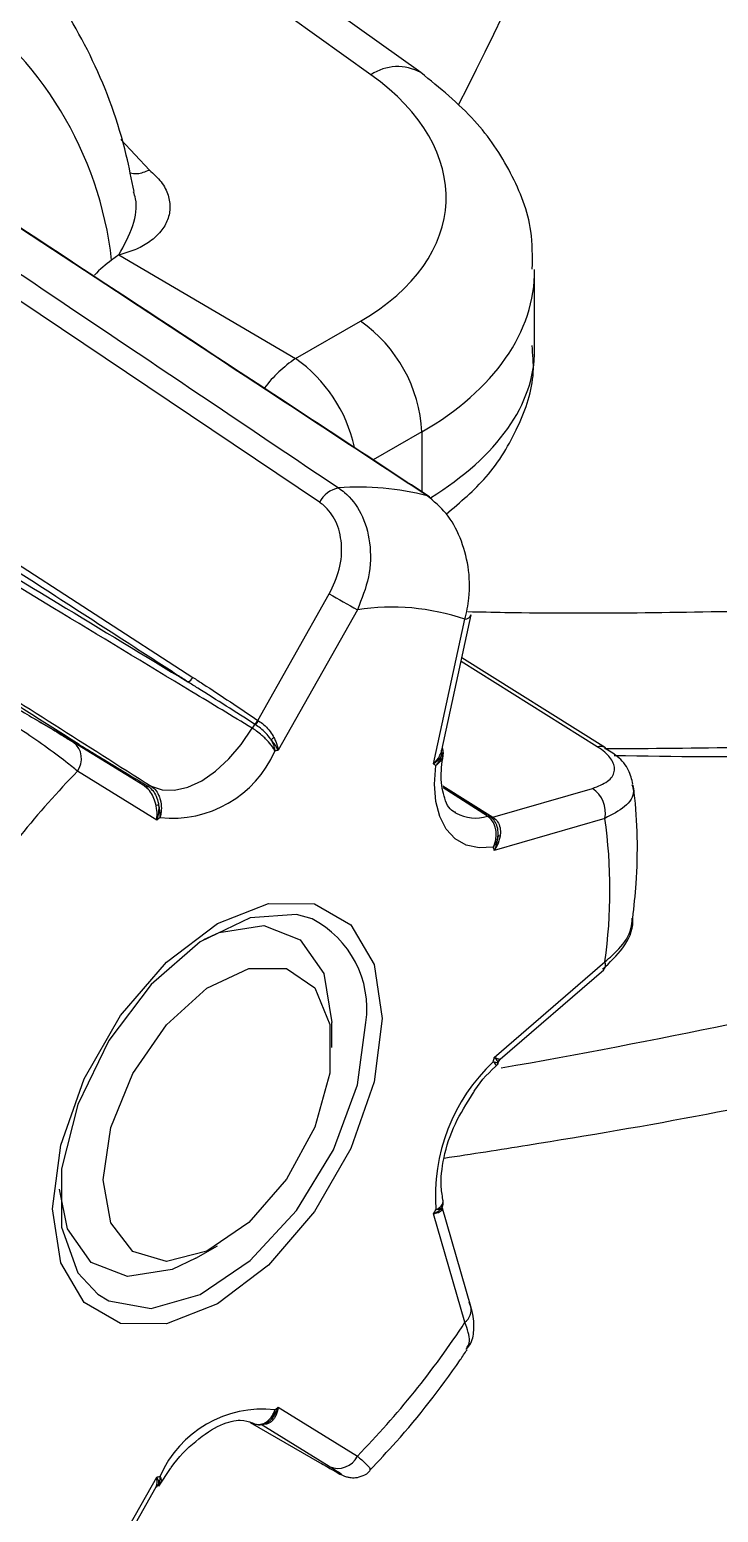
# Model space of a CAD drawing. Extents: x 7 to 113, y 1 to 87.
# Drawn here: x 86.28 to 86.727, y 3.3 to 4.262 of the extents above; entities that cross this region are included whole.
import ezdxf

# ---------------------------------------------------------------- set-up
doc = ezdxf.new("R2010")
doc.units = 0
doc.header["$MEASUREMENT"] = 0
doc.layers.add('OBJECT', color=7, linetype='CONTINUOUS')

msp = doc.modelspace()

# ---------------------------------------------------------------- linework, layer by layer
at = {"layer": 'OBJECT'}
for p, q in [((86.5015, 4.23289), (86.26034, 4.40548)), ((86.53383, 4.23427), (86.30183, 4.40031)), ((86.33917, 4.19083), (86.35778, 4.17105)), ((86.46811, 3.95545), (86.15273, 4.16736)), ((86.33792, 4.11594), (86.33327, 4.11257)), ((86.33792, 4.11594), (86.45257, 4.04865)), ((86.60771, 4.05428), (86.60771, 4.10587)), ((86.45257, 4.04865), (86.49465, 4.07294)), ((86.10504, 4.02365), (86.38603, 3.84177)), ((86.53449, 4.00104), (86.50302, 3.98288)), ((86.53449, 4.00104), (86.53449, 3.96217)), ((86.42821, 3.81384), (86.4745, 3.89591)), ((86.49274, 3.88569), (86.44136, 3.79459)), ((86.54212, 3.78558), (86.56251, 3.87945)), ((86.54749, 3.79459), (86.56656, 3.88239)), ((86.64831, 3.79675), (86.55999, 3.85211)), ((86.65361, 3.79607), (86.56049, 3.85444)), ((86.28255, 3.81534), (86.31225, 3.79814)), ((86.42645, 3.81113), (86.42593, 3.81146)), ((86.42821, 3.81384), (86.42859, 3.81358)), ((86.30841, 3.79973), (86.30815, 3.79988)), ((86.35471, 3.77109), (86.30841, 3.79973)), ((86.65365, 3.79613), (86.65344, 3.79625)), ((86.36251, 3.74907), (86.31113, 3.78085)), ((86.35484, 3.77101), (86.35471, 3.77109)), ((86.35645, 3.77135), (86.35697, 3.77103)), ((86.54808, 3.77129), (86.58062, 3.75103)), ((86.55987, 3.76362), (86.5481, 3.77119)), ((86.57711, 3.7516), (86.54827, 3.77012)), ((86.5652, 3.76019), (86.55987, 3.76362)), ((86.58062, 3.75103), (86.64528, 3.76974)), ((86.55599, 3.75417), (86.55674, 3.75371)), ((86.57694, 3.75263), (86.5652, 3.76019)), ((86.58062, 3.75103), (86.58098, 3.75079)), ((86.65332, 3.75025), (86.58155, 3.72948)), ((86.58155, 3.59512), (86.65332, 3.65722)), ((86.58542, 3.59394), (86.65252, 3.652)), ((86.47618, 3.60147), (86.47618, 3.6178)), ((86.58529, 3.59399), (86.58529, 3.59409)), ((86.56251, 3.42317), (86.54212, 3.49351)), ((86.56631, 3.43347), (86.54761, 3.49798)), ((86.3878, 3.46472), (86.40194, 3.47288)), ((86.44136, 3.36816), (86.49274, 3.33638)), ((86.4231, 3.35821), (86.46811, 3.3323)), ((86.4745, 3.32959), (86.43034, 3.3569)), ((86.31113, 3.23153), (86.36251, 3.32264)), ((86.36385, 3.31676), (86.37154, 3.32834)), ((86.31358, 3.23029), (86.36211, 3.31634))]:
    msp.add_line(p, q, dxfattribs=at)
at = {"layer": 'OBJECT', "flags": 128}
for points in [[(86.53802, 3.95954), (86.5392, 3.95906), (86.53943, 3.95892)], [(86.35902, 3.7711), (86.36607, 3.76869), (86.37407, 3.76849), (86.38272, 3.77052), (86.3917, 3.77471), (86.40067, 3.78089), (86.40932, 3.78884), (86.41732, 3.79827), (86.42438, 3.80883)], [(86.31225, 3.79814), (86.31183, 3.79783), (86.31166, 3.79771)], [(86.58086, 3.7315), (86.57167, 3.73109), (86.56336, 3.73296), (86.55619, 3.73707), (86.55038, 3.74328), (86.54611, 3.75141), (86.54351, 3.7612), (86.54266, 3.77235), (86.54359, 3.78452)], [(86.50886, 3.62034), (86.50362, 3.57916), (86.48844, 3.53597), (86.46478, 3.495), (86.43497, 3.46026), (86.40193, 3.43514), (86.36889, 3.42211), (86.33908, 3.42244), (86.31543, 3.4361), (86.30024, 3.46175), (86.29501, 3.49689), (86.30024, 3.53806), (86.31543, 3.58125), (86.33908, 3.62222), (86.36889, 3.65697), (86.40193, 3.68208), (86.43497, 3.69511), (86.46478, 3.69478), (86.48844, 3.68112), (86.50362, 3.65547), (86.50886, 3.62034)], [(86.46327, 3.68504), (86.45321, 3.68791), (86.42323, 3.68579), (86.39062, 3.67008), (86.35889, 3.64249), (86.33149, 3.606), (86.31139, 3.56457), (86.30076, 3.52269), (86.30076, 3.48489), (86.31139, 3.45528), (86.3243, 3.44139)], [(86.39313, 3.67174), (86.40314, 3.67615), (86.43198, 3.68068), (86.4555, 3.67147), (86.47085, 3.64963), (86.47618, 3.6178)], [(86.32769, 3.51575), (86.3327, 3.54962), (86.34706, 3.5847), (86.36884, 3.61626), (86.39508, 3.64003), (86.42225, 3.65281), (86.44668, 3.65286), (86.46506, 3.64019), (86.47491, 3.6165), (86.47491, 3.58499), (86.46506, 3.54992), (86.44668, 3.51602), (86.42225, 3.48788), (86.39508, 3.46929), (86.36884, 3.46276), (86.34706, 3.46918), (86.3327, 3.48767), (86.32769, 3.51575)], [(86.3243, 3.44139), (86.33149, 3.43706), (86.35889, 3.43221), (86.39062, 3.44125), (86.42323, 3.4632), (86.45321, 3.49568), (86.47729, 3.53518), (86.49286, 3.57741), (86.49825, 3.6178)], [(86.3878, 3.46472), (86.37244, 3.4574), (86.3436, 3.45287), (86.32008, 3.46208), (86.30473, 3.48392), (86.29956, 3.50966)]]:
    msp.add_lwpolyline(points, dxfattribs=at)
at = {"layer": 'OBJECT'}
for centre, radius, start, end in [((84.11408, 5.46175), 2.74458, 332.95558, 341.41196), ((86.09685, 4.08608), 0.23789, 6.39418, 56.18084), ((86.51879, 4.20731), 0.03088, 60.88089, 124.05885), ((86.44163, 3.99658), 0.09296, 2.75233, 55.22639), ((86.50116, 3.97678), 0.08675, 124.06243, 142.44497), ((86.39833, 3.97117), 0.09457, 12.22662, 55.00717), ((86.49438, 3.79548), 0.16977, 75.10321, 94.67771), ((86.48406, 3.94697), 0.01807, 101.25547, 151.98182), ((86.89232, 4.61959), 0.83563, 239.99979, 241.4334), ((86.51498, 3.7412), 0.14619, 71.02899, 98.75217), ((86.56222, 3.88412), 0.00468, 273.59057, 338.32601), ((86.38008, 3.84512), 0.00683, 292.95238, 330.6028), ((86.4312, 3.80478), 0.00794, 126.78765, 149.2528), ((86.42155, 3.81795), 0.00783, 304.00278, 328.32236), ((86.42161, 3.81753), 0.00802, 307.06856, 330.51012), ((86.44516, 3.79406), 0.01094, 127.18406, 139.47382), ((86.29999, 3.78888), 0.01373, 324.19633, 52.176), ((86.37264, 3.82308), 0.07269, 263.70206, 336.29256), ((86.49757, 3.62462), 0.17902, 108.2988, 109.02955), ((86.54994, 3.79275), 0.0029, 173.65929, 210.52187), ((86.65025, 3.79005), 0.00697, 62.79167, 106.15975), ((86.49139, 3.71336), 0.08825, 53.73625, 54.91121), ((86.72578, 3.37608), 0.57946, 135.69133, 146.71945), ((86.35534, 3.77314), 0.0021, 247.66072, 301.82746), ((86.35589, 3.77305), 0.0023, 242.88191, 298.19765), ((86.35807, 3.76896), 0.00234, 66.14778, 118.0019), ((86.63439, 3.75384), 0.01927, 349.24856, 55.59084), ((86.36933, 3.72851), 0.03098, 100.31867, 103.54014), ((86.56947, 3.77718), 0.02669, 241.5147, 286.63067), ((86.57088, 3.49616), 0.3277, 128.99747, 129.4858), ((86.57768, 3.74973), 0.00196, 47.7762, 106.77125), ((86.57998, 3.7533), 0.00237, 240.6353, 285.61648), ((86.58032, 3.75265), 0.00198, 228.21286, 289.6772), ((86.31811, 3.70373), 0.33842, 352.09973, 7.90027), ((86.58624, 3.74236), 0.00381, 233.3871, 255.52814), ((86.43939, 3.6819), 0.14991, 18.50571, 19.32283), ((86.43329, 3.62672), 0.06557, 352.17871, 62.79392), ((86.64891, 3.65523), 0.00483, 316.34145, 24.25911), ((86.66323, 3.50509), 0.11996, 133.36553, 184.22305), ((86.21543, 3.68352), 0.37664, 345.98446, 346.42658), ((86.58876, 3.59038), 0.00501, 133.90165, 163.106), ((86.14369, 3.70805), 0.45253, 331.69845, 332.09359), ((86.55115, 3.4959), 0.00412, 154.25747, 186.2532), ((86.55607, 3.4314), 0.01045, 308.04532, 11.44585), ((86.07807, 3.74116), 0.57948, 315.69161, 326.71917), ((86.22902, 3.62588), 0.33393, 309.00582, 309.48506), ((86.43122, 3.29414), 0.07269, 83.7016, 156.29302), ((86.43822, 3.35777), 0.00271, 83.19283, 120.66598), ((86.48011, 3.34241), 0.014, 246.38401, 334.45867), ((86.30524, 3.49579), 0.18238, 288.29985, 289.01711), ((86.36581, 3.31407), 0.00436, 117.74271, 148.91517)]:
    msp.add_arc(centre, radius, start, end, dxfattribs=at)
for centre, major_axis, ratio, start_param, end_param in [((86.3603, 4.15999), (0.18989, -0.01072), 0.611383, 5.532292, 7.050729), ((86.33835, 4.06675), (0.02998, 0.05198), 0.579229, 0.903132, 1.175473), ((86.35771, 4.11258), (0.24992, -0.01056), 0.603442, 5.523269, 6.312822), ((86.35771, 4.04757), (0.24994, 0.00962), 0.549881, 5.509167, 6.262024), ((84.96837, 5.23851), (3.50476, -0.83636), 0.337357, 5.294426, 5.370705), ((82.56337, 5.74384), (5.44687, -1.29982), 0.337357, 5.620083, 5.701952)]:
    msp.add_ellipse(centre, major_axis=major_axis, ratio=ratio, start_param=start_param, end_param=end_param, dxfattribs=at)
for points, knots in [([(86.3478, 4.15704), (86.34622, 4.16497), (86.34022, 4.19518), (86.32269, 4.24306), (86.29113, 4.29542), (86.26182, 4.32913), (86.24203, 4.3423), (86.23819, 4.34485)], [0, 0, 0, 0, 0.100724, 0.383813, 0.663284, 0.934608, 1, 1, 1, 1]), ([(86.60619, 4.10677), (86.60628, 4.11502), (86.60652, 4.13658), (86.59322, 4.16987), (86.56974, 4.20524), (86.54617, 4.22429), (86.53383, 4.23427)], [0, 0, 0, 0, 0.16549, 0.43233, 0.702709, 1, 1, 1, 1]), ([(86.16223, 4.1787), (86.16819, 4.17469), (86.20129, 4.15245), (86.30741, 4.08113), (86.40753, 4.01378), (86.48053, 3.96468)], [0, 0, 0, 0, 0.056183, 0.311886, 1, 1, 1, 1]), ([(86.53802, 3.95954), (86.53106, 3.96412), (86.49629, 3.98701), (86.38749, 4.05861), (86.28563, 4.12559), (86.2116, 4.17428)], [0, 0, 0, 0, 0.0639251, 0.319628, 1, 1, 1, 1]), ([(86.53942, 3.95892), (86.50821, 3.97947), (86.39954, 4.05102), (86.29085, 4.1225), (86.21337, 4.17345)], [0, 0, 0, 0, 0.287192, 1, 1, 1, 1]), ([(86.35778, 4.17105), (86.36053, 4.16853), (86.36604, 4.16346), (86.37032, 4.15484), (86.37166, 4.14612), (86.36967, 4.13782), (86.36491, 4.13024), (86.35766, 4.12398), (86.34865, 4.11895), (86.34148, 4.11694), (86.33792, 4.11594)], [0, 0, 0, 0, 0.134539, 0.269903, 0.400285, 0.530276, 0.653313, 0.775196, 0.888139, 1, 1, 1, 1]), ([(86.3452, 4.1693), (86.34674, 4.16899), (86.35047, 4.16823), (86.35508, 4.17001), (86.35778, 4.17105)], [0, 0, 0, 0, 0.412698, 1, 1, 1, 1]), ([(86.33792, 4.11594), (86.34136, 4.1222), (86.34785, 4.13404), (86.35015, 4.14875), (86.34798, 4.15547), (86.34749, 4.15696)], [0, 0, 0, 0, 0.467175, 0.882115, 1, 1, 1, 1]), ([(86.55041, 3.94777), (86.5595, 3.95548), (86.57888, 3.97194), (86.59764, 4.00341), (86.6082, 4.03335), (86.60655, 4.05133), (86.60601, 4.05714)], [0, 0, 0, 0, 0.26895, 0.573873, 0.862448, 1, 1, 1, 1]), ([(86.38274, 3.83883), (86.38045, 3.84031), (86.36902, 3.84772), (86.32099, 3.87882), (86.22959, 3.93797), (86.14731, 3.99116), (86.10164, 4.02068)], [0, 0, 0, 0, 0.024416, 0.122079, 0.512732, 1, 1, 1, 1]), ([(86.17269, 3.96594), (86.2146, 3.94062), (86.28468, 3.89828), (86.35463, 3.85587), (86.38274, 3.83883)], [0, 0, 0, 0, 0.598184, 1, 1, 1, 1]), ([(86.42438, 3.80883), (86.41139, 3.81669), (86.36836, 3.84272), (86.28343, 3.89403), (86.21138, 3.93741), (86.16943, 3.96266)], [0, 0, 0, 0, 0.153014, 0.506934, 1, 1, 1, 1]), ([(86.4745, 3.89591), (86.47696, 3.9012), (86.48189, 3.91176), (86.48319, 3.92863), (86.47953, 3.94319), (86.47338, 3.9516), (86.46906, 3.95476), (86.46811, 3.95545)], [0, 0, 0, 0, 0.2449664, 0.4903757, 0.723034, 0.9389258, 1, 1, 1, 1]), ([(86.48053, 3.96468), (86.48181, 3.96376), (86.4876, 3.95956), (86.49605, 3.94843), (86.50171, 3.92913), (86.50116, 3.90675), (86.49554, 3.89268), (86.49274, 3.88569)], [0, 0, 0, 0, 0.062062, 0.280897, 0.514815, 0.758817, 1, 1, 1, 1]), ([(86.56251, 3.87945), (86.56353, 3.88399), (86.56599, 3.89493), (86.5653, 3.91348), (86.56004, 3.93255), (86.55085, 3.94905), (86.54231, 3.95604), (86.53802, 3.95954)], [0, 0, 0, 0, 0.156464, 0.377208, 0.586934, 0.792745, 1, 1, 1, 1]), ([(86.31225, 3.79814), (86.28483, 3.81557), (86.2281, 3.85164), (86.15992, 3.89507), (86.11917, 3.92107), (86.10767, 3.92841)], [0, 0, 0, 0, 0.401816, 0.831188, 1, 1, 1, 1]), ([(86.11093, 3.92888), (86.12242, 3.92156), (86.16314, 3.8956), (86.24579, 3.84299), (86.31705, 3.79775), (86.35902, 3.7711)], [0, 0, 0, 0, 0.139146, 0.493066, 1, 1, 1, 1]), ([(86.75952, 3.88489), (86.70263, 3.88381), (86.63782, 3.88259), (86.57231, 3.88407), (86.5643, 3.88426)], [0, 0, 0, 0, 0.8777589, 1, 1, 1, 1]), ([(86.38603, 3.84177), (86.38815, 3.84039), (86.4023, 3.83121), (86.41631, 3.82182), (86.42821, 3.81384)], [0, 0, 0, 0, 0.150182, 1, 1, 1, 1]), ([(86.25423, 3.83198), (86.258, 3.82979), (86.26554, 3.82541), (86.27846, 3.81779), (86.29102, 3.8103), (86.3013, 3.80409), (86.30614, 3.80112), (86.30815, 3.79988)], [0, 0, 0, 0, 0.20417, 0.408136, 0.617899, 0.840883, 1, 1, 1, 1]), ([(86.42593, 3.81146), (86.41372, 3.81925), (86.39935, 3.82841), (86.38491, 3.83747), (86.38274, 3.83883)], [0, 0, 0, 0, 0.849807, 1, 1, 1, 1]), ([(86.31113, 3.78085), (86.30876, 3.78283), (86.30304, 3.7876), (86.29033, 3.79697), (86.27443, 3.80786), (86.2578, 3.81861), (86.24789, 3.82454), (86.24292, 3.82752)], [0, 0, 0, 0, 0.156463, 0.377209, 0.586936, 0.792745, 1, 1, 1, 1]), ([(86.43684, 3.80117), (86.43668, 3.8014), (86.43564, 3.80291), (86.43338, 3.80558), (86.42986, 3.80886), (86.42758, 3.81038), (86.42645, 3.81113)], [0, 0, 0, 0, 0.06122, 0.387743, 0.695896, 1, 1, 1, 1]), ([(86.42859, 3.81358), (86.42973, 3.81279), (86.43204, 3.8112), (86.43545, 3.80763), (86.43751, 3.80471), (86.4384, 3.80304), (86.43854, 3.80277)], [0, 0, 0, 0, 0.302402, 0.609804, 0.937989, 1, 1, 1, 1]), ([(86.4392, 3.79386), (86.43918, 3.79389), (86.43916, 3.79393), (86.43913, 3.794), (86.43909, 3.79409), (86.43897, 3.79433), (86.43871, 3.79485), (86.43807, 3.79599), (86.43645, 3.79836), (86.43385, 3.80132), (86.43049, 3.80444), (86.42741, 3.80691), (86.42532, 3.80824), (86.42438, 3.80883)], [0, 0, 0, 0, 0.007071, 0.008539, 0.013728, 0.028142, 0.057808, 0.119655, 0.255241, 0.503835, 0.641028, 0.838402, 1, 1, 1, 1]), ([(86.43684, 3.80117), (86.43722, 3.80037), (86.43804, 3.79867), (86.4387, 3.79658), (86.43901, 3.79514), (86.43912, 3.79448), (86.43916, 3.79417), (86.43918, 3.79404), (86.43919, 3.79395), (86.43919, 3.7939), (86.4392, 3.79386)], [0, 0, 0, 0, 0.3151599, 0.6740687, 0.8412441, 0.9224108, 0.962056, 0.9771339, 0.9810629, 1, 1, 1, 1]), ([(86.44136, 3.79459), (86.44134, 3.79462), (86.44065, 3.79598), (86.43929, 3.79815), (86.43742, 3.80045), (86.43684, 3.80117)], [0, 0, 0, 0, 0.018359, 0.694179, 1, 1, 1, 1]), ([(86.43854, 3.80277), (86.43896, 3.8019), (86.44031, 3.79912), (86.44107, 3.79637), (86.44135, 3.79463), (86.44136, 3.79459)], [0, 0, 0, 0, 0.306096, 0.981678, 1, 1, 1, 1]), ([(86.31225, 3.79814), (86.31445, 3.79681), (86.32543, 3.79015), (86.34015, 3.78123), (86.35271, 3.77362), (86.35645, 3.77135)], [0, 0, 0, 0, 0.149386, 0.74696, 1, 1, 1, 1]), ([(86.54212, 3.78558), (86.54216, 3.78562), (86.54372, 3.78719), (86.54566, 3.7897), (86.54672, 3.79227), (86.54705, 3.79307)], [0, 0, 0, 0, 0.018311, 0.693918, 1, 1, 1, 1]), ([(86.55658, 3.75411), (86.55628, 3.75419), (86.55289, 3.75506), (86.54946, 3.76114), (86.54615, 3.77592), (86.54785, 3.78774), (86.54862, 3.79309)], [0, 0, 0, 0, 0.0376048, 0.426474, 0.7406582, 1, 1, 1, 1]), ([(86.54705, 3.79307), (86.54714, 3.79332), (86.54734, 3.79384), (86.54737, 3.79435), (86.54738, 3.79461)], [0, 0, 0, 0, 0.473451, 1, 1, 1, 1]), ([(86.54775, 3.7958), (86.54782, 3.79564), (86.54833, 3.79447), (86.54797, 3.79287), (86.54751, 3.79149), (86.54744, 3.79128)], [0, 0, 0, 0, 0.110081, 0.858853, 1, 1, 1, 1]), ([(86.54807, 3.79092), (86.54817, 3.7912), (86.5487, 3.79274), (86.54829, 3.79436), (86.54795, 3.79569)], [0, 0, 0, 0, 0.185538, 1, 1, 1, 1]), ([(86.64528, 3.76974), (86.64887, 3.77111), (86.65606, 3.77387), (86.66033, 3.78048), (86.65878, 3.78779), (86.65345, 3.79337), (86.64924, 3.79614), (86.64831, 3.79675)], [0, 0, 0, 0, 0.244967, 0.490377, 0.723034, 0.938926, 1, 1, 1, 1]), ([(86.67149, 3.77249), (86.67071, 3.77556), (86.66898, 3.7824), (86.66252, 3.79019), (86.65598, 3.79408), (86.65312, 3.79578)], [0, 0, 0, 0, 0.314757, 0.701098, 1, 1, 1, 1]), ([(86.74727, 3.7963), (86.74581, 3.79627), (86.71452, 3.79565), (86.68312, 3.79548), (86.65318, 3.79531)], [0, 0, 0, 0, 0.0467631, 1, 1, 1, 1]), ([(86.54744, 3.79128), (86.54707, 3.79065), (86.5459, 3.78862), (86.54382, 3.78675), (86.54217, 3.78561), (86.54212, 3.78558)], [0, 0, 0, 0, 0.305818, 0.98165, 1, 1, 1, 1]), ([(86.54359, 3.78452), (86.54363, 3.78456), (86.54367, 3.78461), (86.54374, 3.78469), (86.54385, 3.78481), (86.5441, 3.78509), (86.54461, 3.7857), (86.5456, 3.78703), (86.54672, 3.78895), (86.54721, 3.79054), (86.54744, 3.79128)], [0, 0, 0, 0, 0.018932, 0.022846, 0.037917, 0.077571, 0.158723, 0.325929, 0.684843, 1, 1, 1, 1]), ([(86.54805, 3.79092), (86.5478, 3.78991), (86.54738, 3.78822), (86.54575, 3.78636), (86.54468, 3.78537), (86.54413, 3.78493), (86.54387, 3.78473), (86.54375, 3.78464), (86.54368, 3.78458), (86.54363, 3.78455), (86.54359, 3.78452)], [0, 0, 0, 0, 0.442183, 0.73851, 0.873674, 0.938504, 0.97, 0.981357, 0.984558, 1, 1, 1, 1]), ([(86.36208, 3.75863), (86.36201, 3.75894), (86.36157, 3.76088), (86.36041, 3.76432), (86.35801, 3.76847), (86.35589, 3.77017), (86.35484, 3.77101)], [0, 0, 0, 0, 0.062339, 0.390499, 0.69788, 1, 1, 1, 1]), ([(86.35697, 3.77103), (86.358, 3.77021), (86.36006, 3.76857), (86.36234, 3.76458), (86.36339, 3.76121), (86.36373, 3.75929), (86.36378, 3.75899)], [0, 0, 0, 0, 0.3038172, 0.6119628, 0.9384517, 1, 1, 1, 1]), ([(86.35902, 3.7711), (86.35987, 3.77045), (86.36175, 3.769), (86.36369, 3.76587), (86.36519, 3.76168), (86.36569, 3.75751), (86.36539, 3.75404), (86.36506, 3.75233), (86.36487, 3.75155), (86.36477, 3.7512), (86.36473, 3.75104), (86.3647, 3.75094), (86.36468, 3.75088), (86.36467, 3.75083)], [0, 0, 0, 0, 0.161598, 0.358972, 0.496165, 0.744759, 0.880345, 0.942192, 0.971858, 0.986272, 0.991461, 0.992929, 1, 1, 1, 1]), ([(86.6708, 3.7722), (86.67124, 3.77075), (86.67279, 3.76561), (86.66724, 3.75747), (86.65794, 3.75265), (86.65332, 3.75025)], [0, 0, 0, 0, 0.164914, 0.584885, 1, 1, 1, 1]), ([(86.67142, 3.68542), (86.6722, 3.69295), (86.67508, 3.72102), (86.67453, 3.74979), (86.67191, 3.77015), (86.6717, 3.77176)], [0, 0, 0, 0, 0.252467, 0.940768, 1, 1, 1, 1]), ([(86.36251, 3.74907), (86.36251, 3.74912), (86.36279, 3.75118), (86.36285, 3.7544), (86.36226, 3.75762), (86.36208, 3.75863)], [0, 0, 0, 0, 0.018322, 0.693904, 1, 1, 1, 1]), ([(86.36378, 3.75899), (86.36381, 3.75795), (86.36388, 3.75462), (86.36321, 3.75127), (86.36252, 3.74912), (86.36251, 3.74907)], [0, 0, 0, 0, 0.305821, 0.981641, 1, 1, 1, 1]), ([(86.36467, 3.75083), (86.36467, 3.75088), (86.36468, 3.75094), (86.36469, 3.75103), (86.3647, 3.75118), (86.36472, 3.75153), (86.36475, 3.75227), (86.36474, 3.75389), (86.3645, 3.75622), (86.36401, 3.75811), (86.36378, 3.75899)], [0, 0, 0, 0, 0.018937, 0.022866, 0.037944, 0.077589, 0.158756, 0.325931, 0.68484, 1, 1, 1, 1]), ([(86.58086, 3.7315), (86.58088, 3.73155), (86.58091, 3.73161), (86.58095, 3.73171), (86.58102, 3.73186), (86.58118, 3.73221), (86.5815, 3.73298), (86.5821, 3.73466), (86.58287, 3.73809), (86.5828, 3.74223), (86.58159, 3.74639), (86.57982, 3.74951), (86.57795, 3.75095), (86.57711, 3.7516)], [0, 0, 0, 0, 0.007069, 0.008521, 0.013729, 0.028139, 0.057804, 0.119641, 0.255234, 0.503819, 0.641029, 0.838401, 1, 1, 1, 1]), ([(86.58397, 3.7393), (86.58398, 3.7396), (86.58411, 3.74147), (86.5837, 3.74478), (86.58196, 3.74873), (86.57998, 3.75036), (86.57899, 3.75118)], [0, 0, 0, 0, 0.061226, 0.387746, 0.695894, 1, 1, 1, 1]), ([(86.58098, 3.75079), (86.58197, 3.74995), (86.58395, 3.74827), (86.58547, 3.74419), (86.58562, 3.74084), (86.58533, 3.73897), (86.58529, 3.73867)], [0, 0, 0, 0, 0.302395, 0.609791, 0.937977, 1, 1, 1, 1]), ([(86.58397, 3.7393), (86.58381, 3.73845), (86.58349, 3.73664), (86.58258, 3.73441), (86.58174, 3.73287), (86.5813, 3.73216), (86.58108, 3.73183), (86.58099, 3.73169), (86.58093, 3.7316), (86.58089, 3.73155), (86.58086, 3.7315)], [0, 0, 0, 0, 0.315176, 0.674082, 0.84127, 0.922433, 0.962087, 0.977137, 0.981103, 1, 1, 1, 1]), ([(86.58155, 3.72948), (86.58157, 3.72954), (86.58254, 3.73166), (86.58361, 3.73497), (86.58388, 3.73827), (86.58397, 3.7393)], [0, 0, 0, 0, 0.018349, 0.694197, 1, 1, 1, 1]), ([(86.58529, 3.73867), (86.58507, 3.7377), (86.58439, 3.73459), (86.58287, 3.7315), (86.58158, 3.72953), (86.58155, 3.72948)], [0, 0, 0, 0, 0.306082, 0.981699, 1, 1, 1, 1]), ([(86.65183, 3.65243), (86.65648, 3.65679), (86.66594, 3.66566), (86.67187, 3.67825), (86.6714, 3.6851), (86.67134, 3.68591)], [0, 0, 0, 0, 0.4603856, 0.9367548, 1, 1, 1, 1]), ([(86.65332, 3.65722), (86.65645, 3.6599), (86.66399, 3.66638), (86.67049, 3.67637), (86.67084, 3.68322), (86.67096, 3.68547)], [0, 0, 0, 0, 0.3227788, 0.7781723, 1, 1, 1, 1]), ([(86.5489, 3.52974), (86.56698, 3.53253), (86.66303, 3.54733), (86.7704, 3.56692), (86.85735, 3.58839), (86.86929, 3.59134)], [0, 0, 0, 0, 0.166728, 0.885566, 1, 1, 1, 1]), ([(86.56749, 3.57136), (86.56795, 3.57218), (86.57245, 3.58011), (86.57872, 3.58591), (86.58435, 3.59111)], [0, 0, 0, 0, 0.1031728, 1, 1, 1, 1]), ([(86.58086, 3.5923), (86.58089, 3.59229), (86.58093, 3.59228), (86.58099, 3.59226), (86.58108, 3.59224), (86.5813, 3.59218), (86.58174, 3.59207), (86.58258, 3.59187), (86.58349, 3.59173), (86.58381, 3.5918), (86.58397, 3.59183)], [0, 0, 0, 0, 0.0189371, 0.0228625, 0.0379129, 0.0775667, 0.15873, 0.3259173, 0.6848241, 1, 1, 1, 1]), ([(86.5825, 3.58961), (86.58263, 3.58979), (86.58286, 3.59009), (86.58209, 3.59106), (86.5815, 3.59168), (86.58118, 3.59199), (86.58102, 3.59214), (86.58095, 3.59221), (86.58091, 3.59225), (86.58088, 3.59228), (86.58086, 3.5923)], [0, 0, 0, 0, 0.447883, 0.741196, 0.874959, 0.939131, 0.970302, 0.981567, 0.984709, 1, 1, 1, 1]), ([(86.58155, 3.59512), (86.58158, 3.59511), (86.58286, 3.59463), (86.58439, 3.59411), (86.58507, 3.59402), (86.58529, 3.59399)], [0, 0, 0, 0, 0.018337, 0.69393, 1, 1, 1, 1]), ([(86.58397, 3.59183), (86.58388, 3.59207), (86.58361, 3.59282), (86.58254, 3.59409), (86.58157, 3.5951), (86.58155, 3.59512)], [0, 0, 0, 0, 0.305803, 0.981651, 1, 1, 1, 1]), ([(86.58265, 3.58956), (86.58307, 3.59), (86.5837, 3.59066), (86.5839, 3.59155), (86.58397, 3.59184)], [0, 0, 0, 0, 0.660666, 1, 1, 1, 1]), ([(86.58405, 3.59172), (86.58424, 3.59225), (86.58454, 3.5931), (86.58521, 3.59368), (86.58547, 3.5939)], [0, 0, 0, 0, 0.614475, 1, 1, 1, 1]), ([(86.54843, 3.50183), (86.54788, 3.50474), (86.5464, 3.51248), (86.54813, 3.52999), (86.55507, 3.55179), (86.56347, 3.56504), (86.56749, 3.57136)], [0, 0, 0, 0, 0.168178, 0.447419, 0.736192, 1, 1, 1, 1]), ([(86.54359, 3.49626), (86.54363, 3.49627), (86.54368, 3.49629), (86.54375, 3.49633), (86.54387, 3.49638), (86.54413, 3.4965), (86.54468, 3.49677), (86.54576, 3.4974), (86.54748, 3.49884), (86.54853, 3.50091), (86.54822, 3.50253), (86.54811, 3.50311)], [0, 0, 0, 0, 0.011022, 0.013308, 0.02142, 0.043897, 0.090173, 0.186655, 0.398177, 0.785973, 1, 1, 1, 1]), ([(86.54212, 3.49351), (86.54217, 3.49353), (86.54382, 3.4943), (86.5459, 3.49563), (86.54707, 3.4972), (86.54744, 3.49768)], [0, 0, 0, 0, 0.01835, 0.694187, 1, 1, 1, 1]), ([(86.54705, 3.49545), (86.54672, 3.49517), (86.54566, 3.49429), (86.54372, 3.49374), (86.54216, 3.49351), (86.54212, 3.49351)], [0, 0, 0, 0, 0.306082, 0.981669, 1, 1, 1, 1]), ([(86.54744, 3.49768), (86.54721, 3.49745), (86.54672, 3.49696), (86.5456, 3.49656), (86.54461, 3.49637), (86.5441, 3.4963), (86.54385, 3.49628), (86.54374, 3.49627), (86.54367, 3.49626), (86.54363, 3.49626), (86.54359, 3.49626)], [0, 0, 0, 0, 0.315157, 0.67407, 0.84125, 0.922402, 0.962083, 0.977127, 0.981068, 1, 1, 1, 1]), ([(86.54747, 3.49793), (86.54757, 3.49775), (86.54805, 3.49692), (86.54761, 3.4961), (86.54714, 3.49555), (86.54705, 3.49545)], [0, 0, 0, 0, 0.174194, 0.837165, 1, 1, 1, 1]), ([(86.5476, 3.49803), (86.54764, 3.49808), (86.54827, 3.49889), (86.54858, 3.50071), (86.54819, 3.5022), (86.54805, 3.50275)], [0, 0, 0, 0, 0.044437, 0.649483, 1, 1, 1, 1]), ([(86.54761, 3.49801), (86.54762, 3.49799), (86.54765, 3.49796), (86.54765, 3.49802), (86.54765, 3.49805)], [0, 0, 0, 0, 0.429354, 1, 1, 1, 1]), ([(86.56346, 3.40577), (86.56448, 3.40704), (86.56764, 3.41097), (86.56863, 3.42027), (86.56793, 3.42887), (86.56582, 3.43467), (86.56528, 3.43615)], [0, 0, 0, 0, 0.148204, 0.458151, 0.862516, 1, 1, 1, 1]), ([(86.56326, 3.40585), (86.56429, 3.4074), (86.56674, 3.41111), (86.56407, 3.41873), (86.56251, 3.42317)], [0, 0, 0, 0, 0.417328, 1, 1, 1, 1]), ([(86.50076, 3.32712), (86.50649, 3.33321), (86.52726, 3.35526), (86.54815, 3.38212), (86.5624, 3.40319), (86.5639, 3.40542)], [0, 0, 0, 0, 0.254198, 0.921233, 1, 1, 1, 1]), ([(86.43684, 3.3601), (86.43742, 3.36079), (86.43929, 3.36301), (86.44065, 3.36595), (86.44134, 3.3681), (86.44136, 3.36816)], [0, 0, 0, 0, 0.305821, 0.981641, 1, 1, 1, 1]), ([(86.44136, 3.36816), (86.44135, 3.3681), (86.44107, 3.36605), (86.44031, 3.36323), (86.43896, 3.36112), (86.43854, 3.36046)], [0, 0, 0, 0, 0.018322, 0.693931, 1, 1, 1, 1]), ([(86.37154, 3.32834), (86.37166, 3.32852), (86.37632, 3.33557), (86.3878, 3.34685), (86.40419, 3.35762), (86.41767, 3.36056), (86.4222, 3.35878), (86.42443, 3.35791)], [0, 0, 0, 0, 0.006721, 0.264278, 0.519352, 0.764343, 1, 1, 1, 1]), ([(86.42438, 3.35794), (86.42532, 3.35756), (86.42741, 3.3567), (86.43049, 3.35694), (86.43385, 3.35832), (86.43645, 3.36071), (86.43807, 3.36343), (86.43871, 3.36495), (86.43897, 3.36568), (86.43909, 3.36603), (86.43913, 3.36618), (86.43916, 3.36628), (86.43918, 3.36634), (86.4392, 3.36639)], [0, 0, 0, 0, 0.161602, 0.358978, 0.496172, 0.744768, 0.880355, 0.942203, 0.971858, 0.986283, 0.991484, 0.992941, 1, 1, 1, 1]), ([(86.42467, 3.35796), (86.42496, 3.35777), (86.4264, 3.35679), (86.42962, 3.35655), (86.43292, 3.35706), (86.43439, 3.35822), (86.43476, 3.35852)], [0, 0, 0, 0, 0.0927768, 0.4714017, 0.8651259, 1, 1, 1, 1]), ([(86.43854, 3.36046), (86.4384, 3.36028), (86.43751, 3.3591), (86.43544, 3.35762), (86.43301, 3.35676), (86.43171, 3.35715), (86.43156, 3.35719)], [0, 0, 0, 0, 0.084638, 0.530335, 0.947762, 1, 1, 1, 1]), ([(86.43475, 3.35854), (86.43531, 3.35884), (86.43607, 3.35925), (86.43668, 3.35992), (86.43684, 3.3601)], [0, 0, 0, 0, 0.730758, 1, 1, 1, 1]), ([(86.4392, 3.36639), (86.43919, 3.36634), (86.43919, 3.36628), (86.43918, 3.36619), (86.43916, 3.36604), (86.43912, 3.36571), (86.43901, 3.36501), (86.4387, 3.36358), (86.43804, 3.36177), (86.43722, 3.36063), (86.43684, 3.3601)], [0, 0, 0, 0, 0.0189377, 0.0228338, 0.037879, 0.0775917, 0.158695, 0.3259089, 0.6848296, 1, 1, 1, 1]), ([(86.46811, 3.3323), (86.47146, 3.33038), (86.47494, 3.32837), (86.4766, 3.32747), (86.47667, 3.32743)], [0, 0, 0, 0, 0.9615968, 1, 1, 1, 1]), ([(86.47667, 3.32743), (86.47848, 3.32643), (86.48223, 3.32436), (86.48294, 3.32419), (86.48023, 3.32602), (86.47619, 3.32854), (86.4745, 3.32959)], [0, 0, 0, 0, 0.248594, 0.514897, 0.797988, 1, 1, 1, 1]), ([(86.49274, 3.33638), (86.49462, 3.33469), (86.49914, 3.33061), (86.50191, 3.32743), (86.50075, 3.32738), (86.50051, 3.32737)], [0, 0, 0, 0, 0.360453, 0.86899, 1, 1, 1, 1]), ([(86.36208, 3.31632), (86.36226, 3.31684), (86.36285, 3.31851), (86.36279, 3.32085), (86.36251, 3.32259), (86.36251, 3.32264)], [0, 0, 0, 0, 0.306069, 0.981678, 1, 1, 1, 1]), ([(86.36251, 3.32264), (86.36252, 3.3226), (86.36321, 3.32125), (86.36388, 3.31947), (86.36381, 3.3183), (86.36378, 3.31793)], [0, 0, 0, 0, 0.018359, 0.694179, 1, 1, 1, 1]), ([(86.36378, 3.31793), (86.36401, 3.31837), (86.3645, 3.31931), (86.36474, 3.32089), (86.36475, 3.32214), (86.36472, 3.32276), (86.3647, 3.32306), (86.36469, 3.32319), (86.36468, 3.32327), (86.36467, 3.32332), (86.36467, 3.32337)], [0, 0, 0, 0, 0.31517, 0.674091, 0.841305, 0.922408, 0.962121, 0.977166, 0.981062, 1, 1, 1, 1]), ([(86.36467, 3.32337), (86.36468, 3.32333), (86.3647, 3.32329), (86.36473, 3.32323), (86.36477, 3.32313), (86.36487, 3.3229), (86.36506, 3.32243), (86.36538, 3.32148), (86.36569, 3.3201), (86.36529, 3.31957), (86.36507, 3.31927)], [0, 0, 0, 0, 0.016902, 0.020389, 0.032841, 0.06738, 0.138382, 0.286464, 0.611097, 1, 1, 1, 1]), ([(86.47667, 3.32744), (86.47736, 3.32705), (86.48136, 3.3248), (86.48121, 3.32458), (86.48567, 3.32292), (86.48813, 3.32233), (86.49192, 3.32218), (86.49643, 3.3235), (86.49976, 3.32534), (86.50083, 3.32691), (86.50092, 3.32705)], [0, 0, 0, 0, 0.091941, 0.528484, 0.574614, 0.634771, 0.730193, 0.857749, 0.98737, 1, 1, 1, 1]), ([(86.36192, 3.31595), (86.36196, 3.31603), (86.36205, 3.31624), (86.36249, 3.31649), (86.36278, 3.31664)], [0, 0, 0, 0, 0.35792, 1, 1, 1, 1]), ([(86.36378, 3.31793), (86.36373, 3.31781), (86.3635, 3.31728), (86.36301, 3.31705), (86.36264, 3.31687)], [0, 0, 0, 0, 0.2180319, 1, 1, 1, 1]), ([(86.36267, 3.31683), (86.3633, 3.31717), (86.36441, 3.31775), (86.36497, 3.31883), (86.36521, 3.31929)], [0, 0, 0, 0, 0.572119, 1, 1, 1, 1])]:
    msp.add_open_spline(points, degree=3, knots=knots, dxfattribs=at)

doc.saveas('drawing.dxf')
